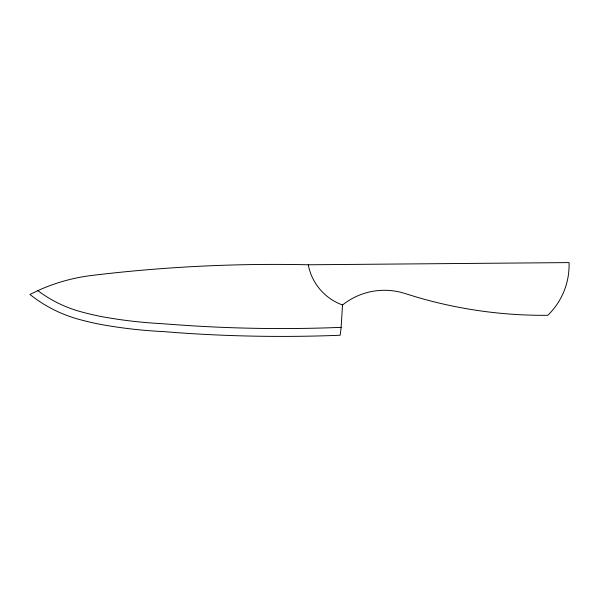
<?xml version="1.0" encoding="UTF-8"?>
<svg xmlns="http://www.w3.org/2000/svg" width="599" height="599" viewBox="0 0 599 599"><rect width="100%" height="100%" fill="white"/><g stroke="black" fill="none" stroke-linecap="round" stroke-linejoin="round"><path stroke-width="0.9" d="M341.131 327.398L342.531 304.988A53.229 53.229 0 0 1 308.26 264.78A1518.195 1518.195 0 0 0 92.403 275.383A183.608 183.608 0 0 0 39.826 289.736L29.95 294.446A134.723 134.723 0 0 0 78.155 319.132A282.316 282.316 0 0 0 103.657 324.965L111.579 326.268A479.148 479.148 0 0 0 163.662 331.606L177.207 332.662A1462.256 1462.256 0 0 0 340.172 335.245L341.131 327.398L339.91 327.398A1454.657 1454.657 0 0 1 177.768 324.838L159.356 323.52A471.301 471.301 0 0 1 112.807 318.518L105.05 317.238A274.08 274.08 0 0 1 80.303 311.585A126.958 126.958 0 0 1 39.968 292.207L37.887 290.62M308.26 264.78L569.05 262.594A69.933 69.933 0 0 1 547.786 315.299A450.291 450.291 0 0 1 416.634 297.097L405.096 293.54A67.148 67.148 0 0 0 342.531 304.988"/></g></svg>
